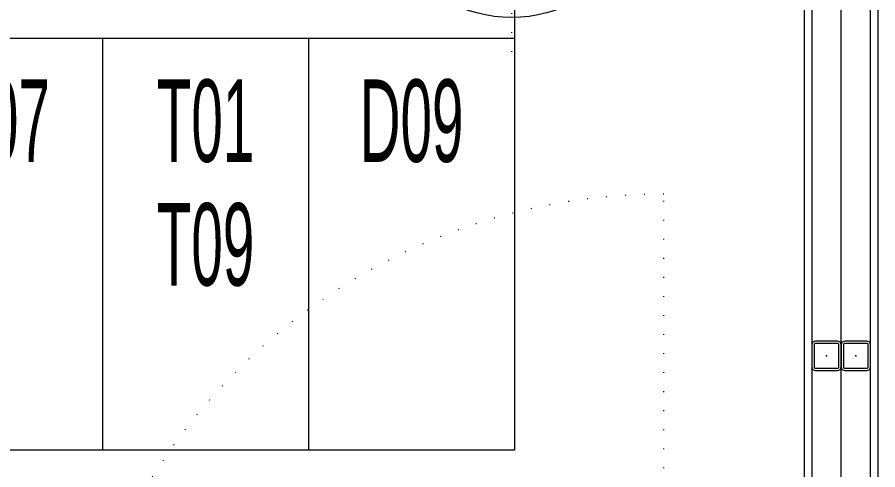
# Model space of a CAD drawing. Extents: x -1286 to 34975, y -230 to 6637.
# Drawn here: x 31245.4 to 31362.8, y 3346.8 to 3408.6 of the extents above; entities that cross this region are included whole.
import ezdxf
from ezdxf.enums import TextEntityAlignment as Align

# ---------------------------------------------------------------- set-up
doc = ezdxf.new("R2010")
doc.units = 0
doc.header["$LTSCALE"] = 20
doc.linetypes.add('DOT2', pattern=[0.125, 0, -0.125])
doc.layers.get('0').update_dxf_attribs({"color": 9, "lineweight": 9})
for name, color, linetype, lineweight in [('05V', 9, 'Continuous', 9), ('10', 9, 'Continuous', 9), ('11', 9, 'Continuous', 9), ('20', 9, 'DOT2', 9), ('21_MAHAL', 9, 'Continuous', 9), ('33', 9, 'BATTING', 9)]:
    doc.layers.add(name, color=color, linetype=linetype, lineweight=lineweight)
doc.styles.add('Arial', font='arial.ttf', dxfattribs={"height": 2.5})
doc.styles.add('MuuM_TEXT-STANDART', font='ARIALN.TTF')
doc.linetypes.add('BATTING', pattern='A,0.0001,-0.1,[134,ltypeshp.shx,S=0.1,R=0,X=-0.1,Y=0],-0.2,[134,ltypeshp.shx,S=0.1,R=180,X=0.1,Y=0],-0.1', length=0.4001)

# ---------------------------------------------------------------- blocks, each defined once
blk = doc.blocks.new('p-klozet')
at = {"linetype": 'DOT2'}
blk.add_lwpolyline([(0, 10), (0, -60)], dxfattribs=at)
blk.add_lwpolyline([(-15.5, 0), (15.5, 0), (18.5, -34.47, -1.001588), (-18.5, -34.47)], format="xyb", close=True)
blk = doc.blocks.new('Prf-40x40')
for points in [[(1.5, -2), (-1.5, -2, -0.414214), (-2, -1.5), (-2, 1.5, -0.414214), (-1.5, 2), (1.5, 2, -0.414214), (2, 1.5), (2, -1.5, -0.414214)], [(1.5, -1.7), (-1.5, -1.7, -0.414214), (-1.7, -1.5), (-1.7, 1.5, -0.414214), (-1.5, 1.7), (1.5, 1.7, -0.414214), (1.7, 1.5), (1.7, -1.5, -0.414214)]]:
    blk.add_lwpolyline(points, format="xyb", close=True)
blk.add_point((0, 0))
blk = doc.blocks.new('P-AH-01-10')
at = {"layer": '20'}
blk.add_lwpolyline([(-9.87, -13.1), (-91.47, -13.1)], dxfattribs=at)
blk.add_arc((-9.18, -13.22), 82.29, 179.9189, 269.4168, dxfattribs=at)
blk = doc.blocks.new('0_roomno2')
blk.add_lwpolyline([(19.375, -10.5), (0, -10.5), (0, 0), (19.375, 0)], close=True)
for points in [[(0, -3), (19.375, -3)], [(11.875, -3), (11.875, -10.5)], [(15.625, -3), (15.625, -10.5)]]:
    blk.add_lwpolyline(points)
at = {"style": 'Arial'}
blk.add_attdef('ODANO', (0, 1.17), '', height=2, dxfattribs=at)
blk.add_attdef('MEKANADI', text='', height=2, dxfattribs=at).set_placement((0.35, -3), align=Align.BOTTOM_LEFT)
at = {"style": 'MuuM_TEXT-STANDART', "width": 0.6}
for tag, p in [('YER01', (10, -4.5)), ('TAVAN01', (13.75, -4.5)), ('DUVAR01', (17.5, -4.5)), ('YER02', (10, -6.75)), ('TAVAN02', (13.75, -6.75)), ('DUVAR02', (17.5, -6.75)), ('YER03', (10, -9)), ('TAVAN03', (13.75, -9)), ('DUVAR03', (17.5, -9))]:
    blk.add_attdef(tag, text='', height=1.5, dxfattribs=at).set_placement(p, align=Align.MIDDLE_CENTER)
for tag, p in [('M2', (0.35, -4.875)), ('TEMIZTAVANYUKSEKLIGI', (1.8, -8.608))]:
    blk.add_attdef(tag, text='', height=1.5, dxfattribs=at).set_placement(p, align=Align.MIDDLE_LEFT)

msp = doc.modelspace()

# ---------------------------------------------------------------- linework, layer by layer
at = {"layer": '11'}
for points in [[(31353.84, 3302.43), (31352.84, 3302.43), (31352.84, 3472.5), (31353.84, 3472.5)], [(31362.84, 3292.43), (31361.84, 3292.43), (31361.84, 3472.43), (31362.84, 3472.43)]]:
    msp.add_lwpolyline(points, close=True, dxfattribs=at)
at = {"layer": '33', "ltscale": 0.3}
msp.add_lwpolyline([(31357.84, 3302.43), (31357.84, 3472.33)], dxfattribs=at)

# ---------------------------------------------------------------- block references
at = {"layer": '05V'}
msp.add_blockref('p-klozet', (31312.84, 3461.51), dxfattribs=at)
at = {"layer": '10', "rotation": 270}
msp.add_blockref('P-AH-01-10', (31346.74, 3292.92), dxfattribs=at)
at = {"layer": '10', "xscale": -1, "rotation": 270}
for p in [(31355.84, 3362.33), (31359.84, 3362.33)]:
    msp.add_blockref('Prf-40x40', p, dxfattribs=at)
at = {"layer": '21_MAHAL'}
ref = msp.add_blockref('0_roomno2', (31167.94, 3428.18), dxfattribs=dict(at, xscale=7.5, yscale=7.5, zscale=7.5))
ref.add_attrib('YER01', 'Y07', dxfattribs={"layer": '0', "height": 11.25, "style": 'MuuM_TEXT-STANDART', "width": 0.6}).set_placement((31242.94, 3394.43), align=Align.MIDDLE_CENTER)
ref.add_attrib('TAVAN01', 'T01', dxfattribs={"layer": '0', "height": 11.25, "style": 'MuuM_TEXT-STANDART', "width": 0.6}).set_placement((31271.06, 3394.43), align=Align.MIDDLE_CENTER)
ref.add_attrib('DUVAR01', 'D09', dxfattribs={"layer": '0', "height": 11.25, "style": 'MuuM_TEXT-STANDART', "width": 0.6}).set_placement((31299.19, 3394.43), align=Align.MIDDLE_CENTER)
ref.add_attrib('TAVAN02', 'T09', dxfattribs={"layer": '0', "height": 11.25, "style": 'MuuM_TEXT-STANDART', "width": 0.6}).set_placement((31271.06, 3377.55), align=Align.MIDDLE_CENTER)

doc.saveas('drawing.dxf')
